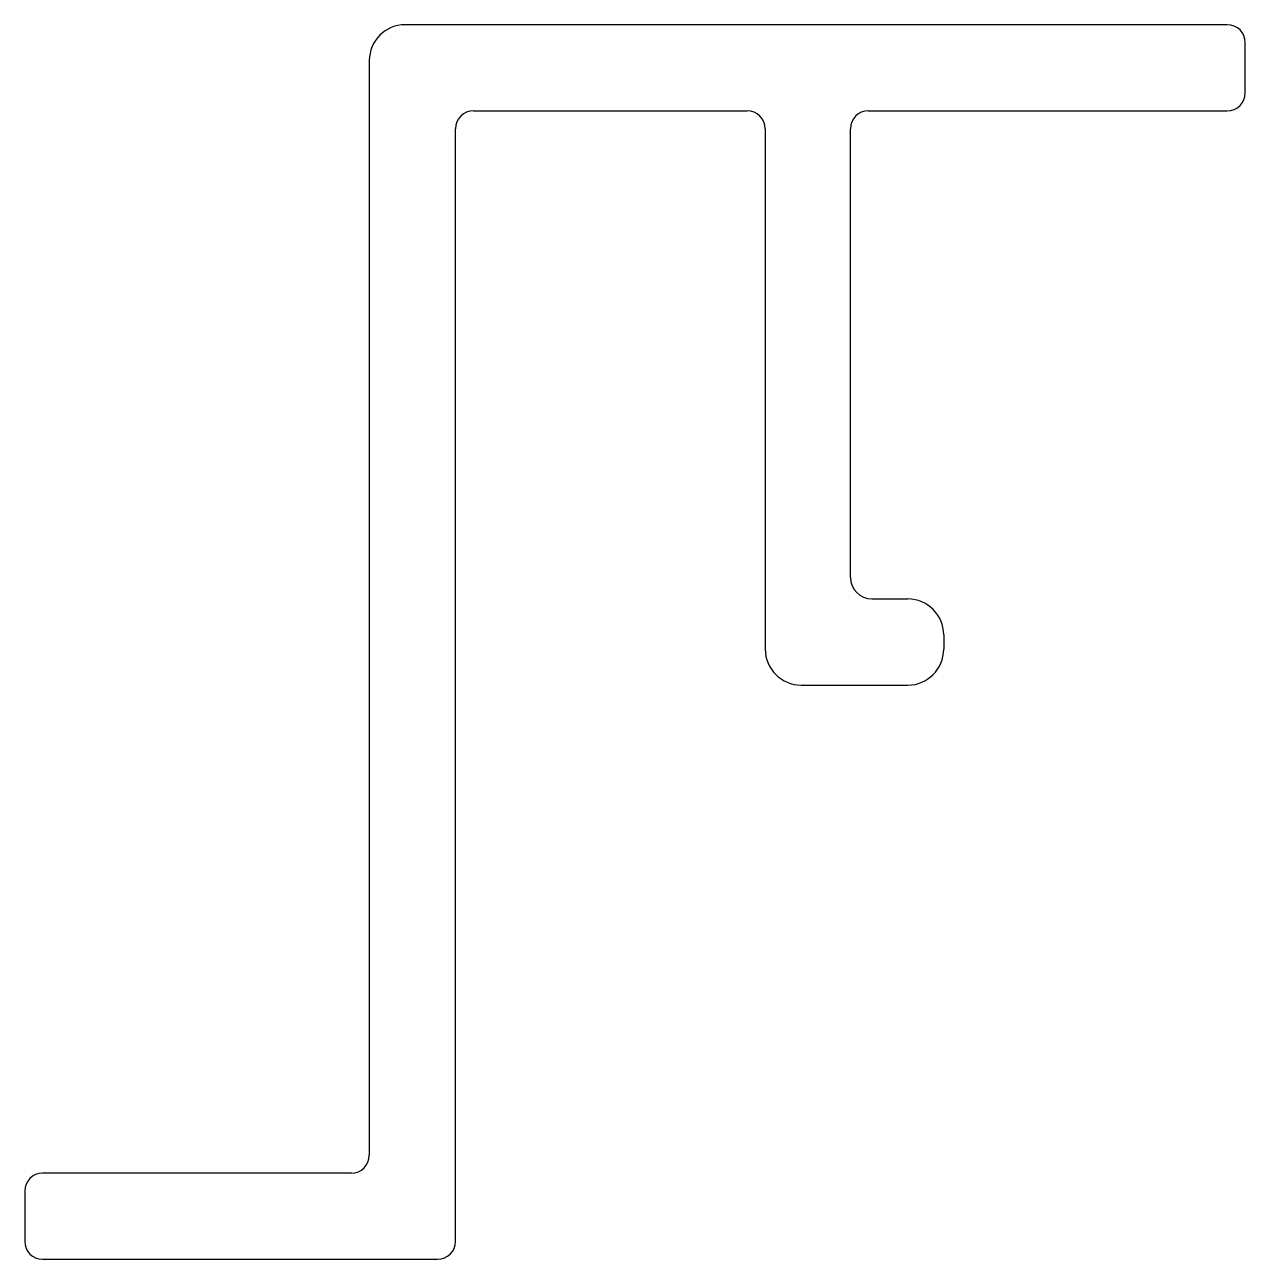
# Model space of a CAD drawing. Extents: x 421.6 to 438.6, y 703 to 720.2.
import ezdxf

# ---------------------------------------------------------------- set-up
doc = ezdxf.new("R2010")
doc.units = 0
doc.layers.get('0').update_dxf_attribs({"linetype": 'CONTINUOUS'})

msp = doc.modelspace()

# ---------------------------------------------------------------- linework, layer by layer
for p, q in [((438.309, 720.154), (426.859, 720.154)), ((438.559, 719.204), (438.559, 719.904)), ((426.359, 719.654), (426.359, 704.404)), ((427.809, 718.954), (431.623, 718.954)), ((433.309, 718.954), (438.309, 718.954)), ((427.559, 703.204), (427.559, 718.704)), ((431.873, 718.704), (431.873, 711.454)), ((433.059, 712.454), (433.059, 718.704)), ((433.359, 712.154), (433.859, 712.154)), ((434.359, 711.654), (434.359, 711.454)), ((432.373, 710.954), (433.473, 710.954)), ((433.473, 710.954), (433.859, 710.954)), ((426.109, 704.154), (421.809, 704.154)), ((421.559, 703.904), (421.559, 703.204)), ((421.809, 702.954), (427.309, 702.954))]:
    msp.add_line(p, q)
for centre, radius, start, end in [((426.859, 719.654), 0.5, 90, 180), ((438.309, 719.904), 0.25, 0, 90), ((438.309, 719.204), 0.25, 270, 0), ((427.809, 718.704), 0.25, 90, 180), ((431.623, 718.704), 0.25, 0, 90), ((433.309, 718.704), 0.25, 90, 180), ((433.359, 712.454), 0.3, 180, 270), ((433.859, 711.654), 0.5, 0, 90), ((432.373, 711.454), 0.5, 180, 270), ((433.859, 711.454), 0.5, 270, 0), ((426.109, 704.404), 0.25, 270, 0), ((421.809, 703.904), 0.25, 90, 180), ((421.809, 703.204), 0.25, 180, 270), ((427.309, 703.204), 0.25, 270, 0)]:
    msp.add_arc(centre, radius, start, end)

doc.saveas('drawing.dxf')
